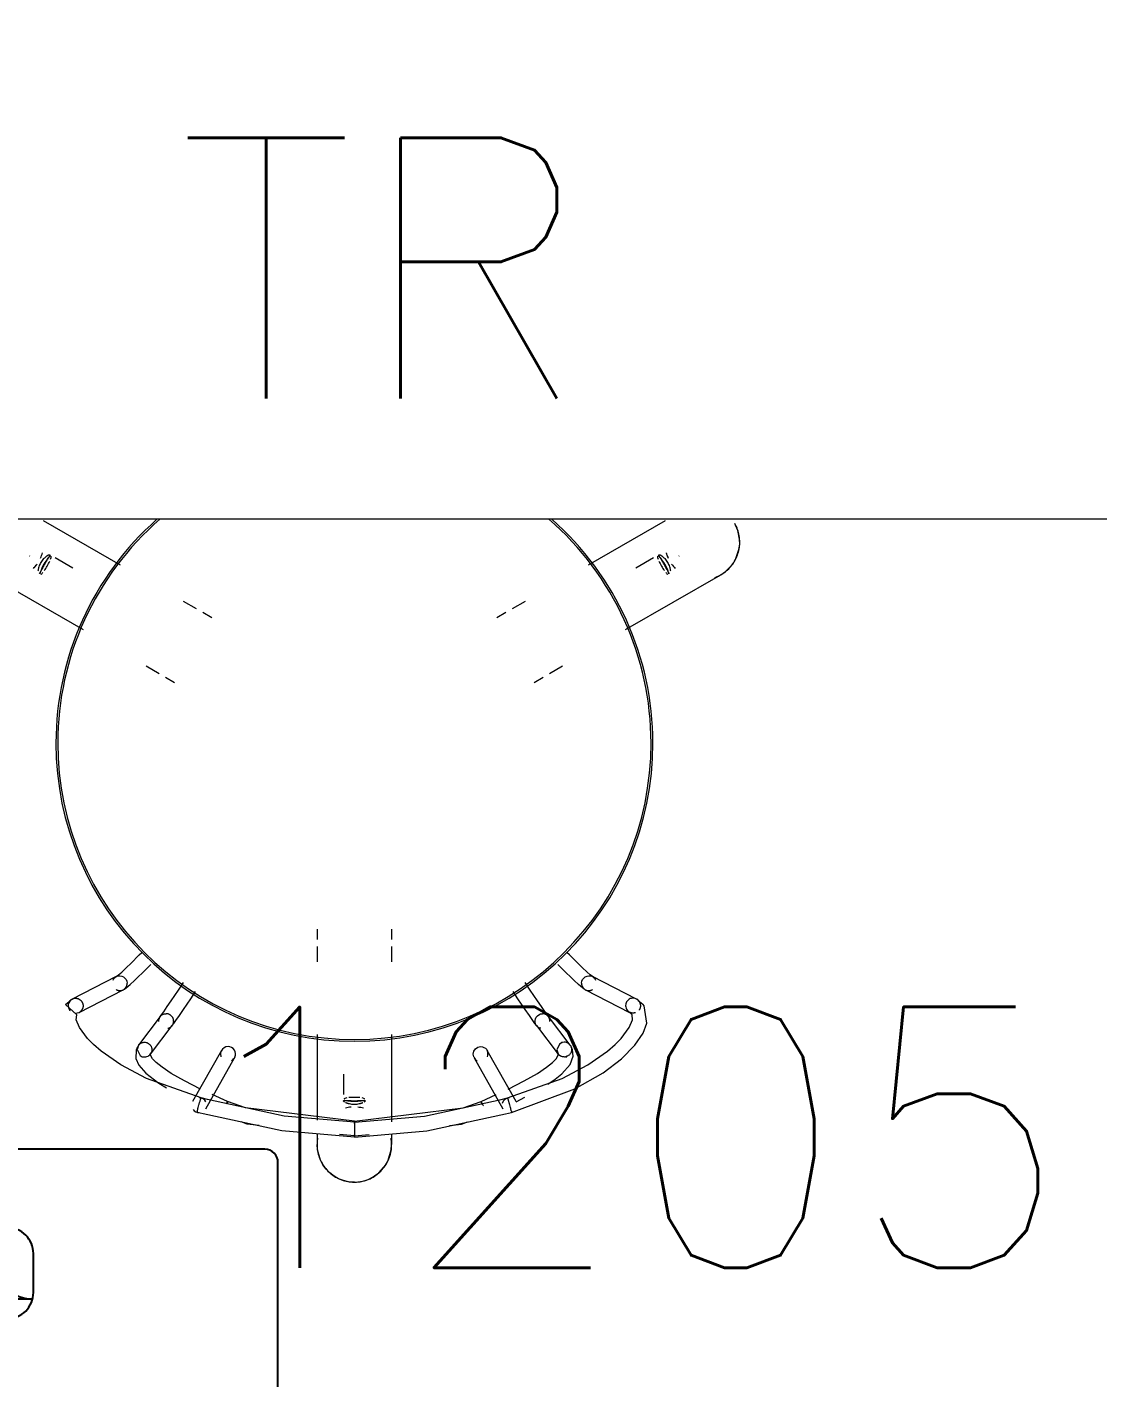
# Model space of a CAD drawing. Header units: millimetres. Extents: x -81374 to 485233, y -39075 to 157313.
# Drawn here: x 53215 to 54036, y 21647 to 22682 of the extents above; entities that cross this region are included whole.
import ezdxf
from ezdxf.enums import TextEntityAlignment as Align

# ---------------------------------------------------------------- set-up
doc = ezdxf.new("R2010")
doc.units = ezdxf.units.MM
for name, color, linetype in [('AC-RA-DIFFUSER', 6, 'Continuous'), ('HATCH', 8, 'Continuous'), ('Hatch 01_UC', 7, 'Continuous'), ('M-HVAC-TEXT', 7, 'Continuous')]:
    doc.layers.add(name, color=color, linetype=linetype)
doc.layers.add('G-IMPT', color=8, linetype='Continuous', lineweight=5)
doc.styles.add('R', font='romans.shx')
doc.styles.get("Standard").update_dxf_attribs({"font": 'arial.ttf'})
pattern_1 = [(225, (86411.17, 39444.27), (134.70384, -134.70384), [])]

# ---------------------------------------------------------------- blocks, each defined once
blk = doc.blocks.new('floor plan 1')
at = {"layer": 'G-IMPT', "color": 8, "ltscale": 500}
for p, q in [((4705.1, -60871.6), (4700.8, -60871.9)), ((4705.1, -60871.6), (4709.5, -60871.9)), ((4686.3, -60878.7), (4681.1, -60884.8)), ((4693.1, -60874.2), (4686.3, -60878.7)), ((4696.8, -60872.8), (4693.1, -60874.2)), ((4700.8, -60871.9), (4696.8, -60872.8)), ((4709.5, -60871.9), (4713.5, -60872.8)), ((4713.5, -60872.8), (4717.2, -60874.2)), ((4717.2, -60874.2), (4720.7, -60876.2)), ((4720.7, -60876.2), (4724, -60878.7)), ((4724, -60878.7), (4726.8, -60881.6)), ((4726.8, -60881.6), (4729.2, -60884.8)), ((4679.2, -60888.3), (4676.8, -60896.2)), ((4681.1, -60884.8), (4679.2, -60888.3)), ((4729.2, -60884.8), (4731.1, -60888.4)), ((4731.1, -60888.4), (4733.5, -60896.2)), ((4676.5, -60900.4), (4676.5, -60908.3)), ((4676.8, -60896.2), (4676.6, -60900.4)), ((4733.5, -60896.2), (4733.7, -60900.4)), ((4733.7, -60908.5), (4733.7, -60900.4)), ((4649.5, -60910.8), (4589.2, -60923.9)), ((4705.1, -60906), (4649.5, -60910.8)), ((4705.1, -60907), (4693.9, -60908.2)), ((4705.1, -60906), (4760.8, -60910.8)), ((4705.1, -60907), (4716.4, -60908.2)), ((4760.8, -60910.8), (4821.1, -60923.9)), ((4651.3, -60922.1), (4592.5, -60934.9)), ((4623.1, -60916), (4618.3, -60917.7)), ((4705.1, -60918.4), (4621.7, -60928.5)), ((4632.1, -60915), (4623.1, -60916)), ((4705.1, -60917.5), (4651.3, -60922.1)), ((4676.5, -60917.9), (4676.5, -60984.8)), ((4705.1, -60917.5), (4759, -60922.1)), ((4705.1, -60918.4), (4788.6, -60928.5)), ((4733.7, -60984.8), (4733.7, -60919.1)), ((4759, -60922.1), (4817.8, -60934.9)), ((4778.2, -60915), (4787.2, -60916)), ((4787.2, -60916), (4792, -60917.7)), ((4584.7, -60925), (4536.1, -60943.1)), ((4581, -60933.2), (4574.4, -60936.6)), ((4581.2, -60933.4), (4603.4, -60972.6)), ((4589.2, -60923.9), (4584.7, -60925)), ((4613.3, -60967), (4591.2, -60927.7)), ((4608, -60933.3), (4596.4, -60938.7)), ((4621.7, -60928.5), (4608, -60933.3)), ((4788.6, -60928.5), (4802.3, -60933.3)), ((4819.1, -60927.7), (4797, -60967)), ((4802.3, -60933.3), (4814.2, -60938.8)), ((4806.9, -60972.6), (4829.1, -60933.4)), ((4821.1, -60923.9), (4825.6, -60925)), ((4536.1, -60943.1), (4514.5, -60955.4)), ((4587.7, -60936.1), (4545.9, -60951.1)), ((4587.2, -60942.9), (4575, -60949.2)), ((4592.5, -60934.9), (4587.7, -60936.1)), ((4713.5, -60954.3), (4713.5, -60938.7)), ((4817.8, -60934.9), (4822.6, -60936.1)), ((4822.6, -60936.1), (4864.4, -60951.1)), ((4823.1, -60942.9), (4835.3, -60949.2)), ((4854.9, -60947.5), (4849.2, -60944)), ((4545.9, -60951.1), (4526.2, -60961.5)), ((4551.1, -60950.5), (4546, -60954.6)), ((4556.8, -60946.6), (4551.1, -60950.5)), ((4575, -60949.2), (4564.8, -60955)), ((4835.3, -60949.2), (4845.5, -60955)), ((4865, -60955.2), (4854.9, -60947.5)), ((4864.4, -60951.1), (4884.1, -60961.5)), ((4514.5, -60955.4), (4500.3, -60966.1)), ((4526.2, -60961.5), (4511, -60972.1)), ((4539.7, -60961.8), (4537.3, -60968.2)), ((4546, -60954.6), (4539.7, -60961.8)), ((4553.3, -60963.4), (4550.5, -60966.2)), ((4557.9, -60959.7), (4553.3, -60963.4)), ((4564.8, -60955), (4557.9, -60959.7)), ((4798.2, -60965.5), (4799.3, -60964.7)), ((4845.5, -60955), (4852.4, -60959.7)), ((4852.4, -60959.7), (4857, -60963.4)), ((4857, -60963.4), (4859.8, -60966.2)), ((4870.4, -60961.4), (4865, -60955.2)), ((4872.7, -60966.3), (4870.4, -60961.4)), ((4884.1, -60961.5), (4899.3, -60972.1)), ((4500.3, -60966.1), (4490.1, -60976.5)), ((4511, -60972.1), (4505.2, -60977.1)), ((4537.3, -60968.2), (4538, -60973)), ((4538, -60973), (4539, -60975.3)), ((4547.9, -60977.5), (4550, -60973)), ((4550.5, -60966.2), (4548.7, -60969.4)), ((4548.7, -60969.4), (4549.6, -60970.9)), ((4565.6, -60991.7), (4548.9, -60969.7)), ((4550, -60973), (4549, -60969.9)), ((4603.7, -60973.2), (4603.1, -60972)), ((4604.6, -60974.2), (4603.7, -60973.2)), ((4605.8, -60974.9), (4604.6, -60974.2)), ((4607, -60975.4), (4605.8, -60974.9)), ((4610.6, -60975), (4608.4, -60975.5)), ((4612.4, -60973.8), (4610.6, -60975)), ((4613.6, -60972), (4612.4, -60973.8)), ((4613.6, -60967.6), (4614.1, -60969.8)), ((4614.1, -60969.8), (4613.6, -60972)), ((4796.7, -60967.6), (4797.3, -60966.4)), ((4797.3, -60966.4), (4798.2, -60965.5)), ((4807.2, -60967.7), (4807.6, -60969.9)), ((4807.6, -60969.9), (4807.2, -60972)), ((4861.4, -60969.7), (4844.7, -60991.7)), ((4859.8, -60966.2), (4861.6, -60969.4)), ((4860.9, -60970.7), (4860.8, -60970.9)), ((4861.6, -60969.4), (4860.9, -60970.7)), ((4861.9, -60969.3), (4861.3, -60969.9)), ((4862.6, -60968.6), (4861.9, -60969.3)), ((4863.3, -60968.2), (4862.6, -60968.6)), ((4864.2, -60967.8), (4863.3, -60968.2)), ((4865.1, -60967.6), (4864.2, -60967.8)), ((4866, -60967.6), (4865.1, -60967.6)), ((4867.9, -60967.7), (4866, -60967.6)), ((4869.4, -60968.7), (4867.7, -60967.7)), ((4867.7, -60967.7), (4867.9, -60967.7)), ((4871.7, -60973.3), (4869.4, -60968.7)), ((4870.7, -60976.5), (4871.7, -60973.3)), ((4871.3, -60975.4), (4872.4, -60972.8)), ((4872.4, -60972.8), (4872.7, -60966.3)), ((4899.3, -60972.1), (4905.1, -60977.1)), ((4490.1, -60976.5), (4483.8, -60985.7)), ((4500.6, -60981.8), (4494.5, -60990.1)), ((4505.2, -60977.1), (4500.6, -60981.8)), ((4539, -60975.3), (4539, -60975.4)), ((4539.6, -60976.5), (4540.2, -60977.1)), ((4539.7, -60976.7), (4556.4, -60998.5)), ((4540.2, -60977.1), (4540.9, -60977.8)), ((4540.9, -60977.8), (4541.6, -60978.2)), ((4541.6, -60978.2), (4542.5, -60978.6)), ((4542.5, -60978.6), (4543.4, -60978.8)), ((4543.4, -60978.8), (4544.3, -60978.8)), ((4544.3, -60978.8), (4546.3, -60978.7)), ((4545.8, -60978.7), (4547.9, -60977.5)), ((4546.3, -60978.7), (4545.8, -60978.7)), ((4608.4, -60975.5), (4607, -60975.4)), ((4853.9, -60998.5), (4870.6, -60976.7)), ((4905.1, -60977.1), (4909.7, -60981.8)), ((4909.7, -60981.8), (4915.8, -60990.1)), ((4483.8, -60985.7), (4480.9, -60993.6)), ((4480.9, -60993.6), (4483.1, -61006.9)), ((4494.5, -60990.1), (4492, -60996.1)), ((4562.2, -60989.6), (4562.8, -60989.7)), ((4562.8, -60989.7), (4563.4, -60989.9)), ((4563.4, -60989.9), (4564, -60990.2)), ((4564, -60990.2), (4564.5, -60990.6)), ((4564.5, -60990.6), (4565, -60991)), ((4565, -60991), (4565.4, -60991.4)), ((4565.4, -60991.4), (4565.7, -60991.8)), ((4565.6, -60991.7), (4566.7, -60993.2)), ((4565.7, -60991.8), (4566.2, -60992.9)), ((4566.2, -60992.9), (4566.6, -60994.2)), ((4566.6, -60995.6), (4566.3, -60996.9)), ((4566.6, -60994.2), (4566.6, -60995.6)), ((4566.7, -60993.2), (4568.4, -60995.6)), ((4568.4, -60995.6), (4571, -60999.3)), ((4841.9, -60995.6), (4839.3, -60999.3)), ((4843.6, -60993.2), (4841.9, -60995.6)), ((4844.7, -60991.7), (4843.6, -60993.2)), ((4855, -60994.7), (4854.9, -60996)), ((4915.8, -60990.1), (4918.3, -60996.1)), ((4492, -60996.1), (4492.3, -61000)), ((4495.3, -61002.6), (4492.3, -61000)), ((4527.9, -61019.1), (4494.1, -61001.8)), ((4496, -61003.4), (4495.4, -61002.7)), ((4496.5, -61004.2), (4496, -61003.4)), ((4496.9, -61005.1), (4496.5, -61004.2)), ((4497.1, -61006), (4496.9, -61005.1)), ((4497.2, -61006.9), (4497.1, -61006)), ((4556.4, -60998.5), (4559.1, -61002.4)), ((4559.1, -61002.4), (4561.8, -61006.2)), ((4562.4, -61000.6), (4561, -61000.7)), ((4561.8, -61006.2), (4564.8, -61010.6)), ((4563.7, -61000), (4562.4, -61000.6)), ((4564.8, -60999.2), (4563.7, -61000)), ((4565.7, -60998.2), (4564.8, -60999.2)), ((4566.3, -60996.9), (4565.7, -60998.2)), ((4571, -60999.3), (4574.1, -61003.9)), ((4574.1, -61003.9), (4579.7, -61012.2)), ((4836.2, -61003.9), (4830.6, -61012.1)), ((4839.3, -60999.3), (4836.2, -61003.9)), ((4848.5, -61006.2), (4845.5, -61010.6)), ((4851.2, -61002.3), (4848.5, -61006.2)), ((4850, -61000.7), (4849.3, -61000.7)), ((4850.7, -61000.6), (4850, -61000.7)), ((4851.4, -61000.4), (4850.7, -61000.6)), ((4853.9, -60998.5), (4851.2, -61002.3)), ((4852, -61000.1), (4851.4, -61000.4)), ((4852.6, -60999.8), (4852, -61000.1)), ((4853.2, -60999.3), (4852.6, -60999.8)), ((4853.7, -60998.8), (4853.2, -60999.3)), ((4854, -60998.3), (4853.7, -60998.8)), ((4854.6, -60997.4), (4854, -60998.3)), ((4854.9, -60996), (4854.6, -60997.4)), ((4916.2, -61001.8), (4882.4, -61019.1)), ((4916.1, -61001.8), (4914.9, -61002.7)), ((4917.6, -61001.3), (4916.1, -61001.8)), ((4919.2, -61001.2), (4917.6, -61001.3)), ((4918.3, -60996.1), (4918, -61000)), ((4926.5, -61007.8), (4918, -61000)), ((4923.4, -61003.5), (4923.1, -61003.3)), ((4924.3, -61005.4), (4923.4, -61003.5)), ((4924.4, -61006.9), (4924.3, -61005.4)), ((4483.1, -61006.9), (4483.8, -61007.8)), ((4487.8, -61011.2), (4483.8, -61007.8)), ((4487.7, -61011.1), (4488.7, -61011.9)), ((4488.7, -61011.9), (4490, -61012.4)), ((4488.9, -61012), (4522.7, -61029.2)), ((4490, -61012.4), (4491.3, -61012.6)), ((4491.3, -61012.6), (4492.6, -61012.5)), ((4492.6, -61012.5), (4493.6, -61012.3)), ((4493.6, -61012.3), (4494.6, -61011.8)), ((4494.6, -61011.8), (4495.4, -61011)), ((4495.4, -61011), (4496.4, -61009.8)), ((4496.4, -61009.8), (4497, -61008.3)), ((4497, -61008.3), (4497.2, -61006.9)), ((4564.8, -61010.6), (4570.4, -61018.8)), ((4579.7, -61012.2), (4583.4, -61017.7)), ((4830.6, -61012.1), (4826.9, -61017.7)), ((4845.5, -61010.6), (4839.9, -61018.8)), ((4887.6, -61029.2), (4921.4, -61012)), ((4926.5, -61007.8), (4922.5, -61011.2)), ((4922.6, -61011.1), (4923.2, -61010.5)), ((4923.2, -61010.5), (4923.6, -61009.9)), ((4923.6, -61009.9), (4924, -61009.2)), ((4924, -61009.2), (4924.2, -61008.5)), ((4924.2, -61008.5), (4924.4, -61007.7)), ((4924.4, -61007.7), (4924.4, -61006.9)), ((4520.6, -61027.3), (4520.2, -61026.6)), ((4528.4, -61019.3), (4529, -61019.7)), ((4529, -61019.7), (4530.2, -61020.6)), ((4530.2, -61027), (4529.3, -61028.1)), ((4530.2, -61020.6), (4533.4, -61023.2)), ((4530.8, -61025.6), (4530.2, -61027)), ((4531, -61024.2), (4530.8, -61025.6)), ((4533.4, -61023.2), (4536.7, -61026.2)), ((4536.7, -61026.2), (4539.2, -61028.7)), ((4570.4, -61018.8), (4574.3, -61024.6)), ((4839.9, -61018.8), (4836, -61024.6)), ((4873.6, -61026.2), (4871.1, -61028.7)), ((4876.9, -61023.2), (4873.6, -61026.2)), ((4880.1, -61020.6), (4876.9, -61023.2)), ((4879.5, -61025.6), (4879.3, -61024.2)), ((4880.1, -61027), (4879.5, -61025.6)), ((4881.3, -61019.7), (4880.1, -61020.6)), ((4881, -61028.1), (4880.1, -61027)), ((4881.9, -61019.3), (4881.3, -61019.7)), ((4890.1, -61026.6), (4889.7, -61027.3)), ((4521.1, -61027.9), (4520.6, -61027.3)), ((4521.5, -61028.3), (4521.1, -61027.9)), ((4522.6, -61029.2), (4521.5, -61028.3)), ((4522.2, -61029), (4524.4, -61030.5)), ((4523.9, -61029.7), (4522.6, -61029.2)), ((4525.4, -61029.9), (4523.9, -61029.7)), ((4524.4, -61030.5), (4526.8, -61032.7)), ((4526.8, -61029.6), (4525.4, -61029.9)), ((4528.2, -61029.1), (4526.8, -61029.6)), ((4526.8, -61032.7), (4530.4, -61036.1)), ((4529.3, -61028.1), (4528.2, -61029.1)), ((4530.4, -61036.1), (4533.7, -61039.3)), ((4539.2, -61028.7), (4542.9, -61032.3)), ((4542.9, -61032.3), (4549.1, -61038.6)), ((4867.4, -61032.3), (4861.2, -61038.6)), ((4871.1, -61028.7), (4867.4, -61032.3)), ((4879.9, -61036.1), (4876.6, -61039.3)), ((4883.5, -61032.7), (4879.9, -61036.1)), ((4882.1, -61029.1), (4881, -61028.1)), ((4883.5, -61029.6), (4882.1, -61029.1)), ((4884.9, -61029.9), (4883.5, -61029.6)), ((4885.9, -61030.5), (4883.5, -61032.7)), ((4886.4, -61029.7), (4884.9, -61029.9)), ((4888.1, -61029), (4885.9, -61030.5)), ((4887.7, -61029.2), (4886.4, -61029.7)), ((4888.8, -61028.3), (4887.7, -61029.2)), ((4889.2, -61027.9), (4888.8, -61028.3)), ((4889.7, -61027.3), (4889.2, -61027.9)), ((4533.7, -61039.3), (4540.2, -61045.8)), ((4540.2, -61045.8), (4542.2, -61047.8)), ((4676.5, -61040.5), (4676.5, -61052.2)), ((4733.7, -61052.2), (4733.7, -61040.5)), ((4870.1, -61045.8), (4868.1, -61047.8)), ((4876.6, -61039.3), (4870.1, -61045.8)), ((4676.5, -61057.7), (4676.5, -61065.7)), ((4733.7, -61065.7), (4733.7, -61057.7)), ((4555.6, -61261.6), (4545.5, -61267.5)), ((4567.3, -61254.9), (4560.4, -61258.9)), ((4849.9, -61258.9), (4843, -61254.9)), ((4864.8, -61267.5), (4854.7, -61261.6)), ((4497.2, -61295.4), (4424.2, -61337.5)), ((4986.1, -61337.5), (4913.1, -61295.4)), ((4589, -61308.4), (4595.9, -61304.4)), ((4814.4, -61304.4), (4821.3, -61308.4)), ((4574.1, -61317), (4584.2, -61311.2)), ((4826.1, -61311.2), (4836.2, -61317)), ((4424.2, -61337.5), (4420.7, -61339.9)), ((4415.1, -61345.7), (4413, -61349.2)), ((4420.7, -61339.9), (4415.1, -61345.7)), ((4466.9, -61378.9), (4525.8, -61344.9)), ((4475.8, -61350.4), (4489.3, -61342.6)), ((4884.5, -61344.9), (4943.4, -61378.9)), ((4921, -61342.6), (4934.5, -61350.4)), ((4410.3, -61356.8), (4409.7, -61360.7)), ((4413, -61349.2), (4410.3, -61356.8)), ((4456.4, -61351.8), (4456.2, -61352)), ((4954.1, -61352), (4953.9, -61351.8)), ((4409.7, -61360.7), (4409.8, -61364.8)), ((4409.8, -61364.8), (4411.1, -61371.3)), ((4411.1, -61371.3), (4413.5, -61376.7)), ((3250.9, -61380), (7150.9, -61380))]:
    blk.add_line(p, q, dxfattribs=at)
for radius, start, end in [(228.8, 0, 180), (228.8, 0, 180), (227.4, 0, 180), (228.8, 180, 228.5949), (228.8, 180, 228.5949), (227.4, 180, 229.0372), (227.4, 310.9628, 0), (228.8, 311.4051, 0), (228.8, 311.4051, 0)]:
    blk.add_arc((4705.1, -61208.4), radius, start, end, dxfattribs=at)
for centre, major_axis, ratio, start_param, end_param in [((4586.2, -60930.6), (4.98, 2.81), 0.992436, 4.201269, 5.531684), ((4705.1, -60935.1), (8.35, 0), 0.173648, 0.261799, 2.879793), ((4824.1, -60930.6), (-4.98, 2.81), 0.992436, 0.957956, 2.081916), ((4824.1, -60930.6), (-4.98, 2.81), 0.992436, 4.258135, 5.223509), ((4705.1, -60935.1), (8.35, 0), 0.173648, 3.403392, 3.926991), ((4705.1, -60935.1), (8.35, 0), 0.173648, 4.18879, 5.235988), ((4705.1, -60935.1), (8.35, 0), 0.173648, 5.497787, 6.021386), ((4608.4, -60969.8), (4.98, 2.81), 0.992436, 6.183384, 6.879071), ((4608.4, -60969.8), (4.98, 2.81), 0.992436, 2.248945, 3.041791), ((4801.9, -60969.8), (-4.98, 2.81), 0.992436, 0.099802, 2.081916), ((4801.9, -60969.8), (-4.98, 2.81), 0.992436, 2.081916, 3.241394), ((4468.5, -61344.9), (-4.17, 7.23), 0.173648, 0.261799, 2.879793), ((4468.5, -61344.9), (-4.17, 7.23), 0.173648, 5.497787, 6.021386), ((4468.5, -61344.9), (-4.17, 7.23), 0.173648, 4.18879, 5.235988), ((4941.8, -61344.9), (4.17, 7.23), 0.173648, 3.403392, 6.021386), ((4941.8, -61344.9), (4.17, 7.23), 0.173648, 1.047198, 2.094395), ((4941.8, -61344.9), (4.17, 7.23), 0.173648, 0.261799, 0.785398), ((4468.5, -61344.9), (-4.17, 7.23), 0.173648, 3.403392, 3.926991), ((4941.8, -61344.9), (4.17, 7.23), 0.173648, 2.356194, 2.879793)]:
    blk.add_ellipse(centre, major_axis=major_axis, ratio=ratio, start_param=start_param, end_param=end_param, dxfattribs=at)
for points, knots in [([(4705.1, -60871.6), (4700.8, -60871.6), (4694.8, -60872.9), (4688.4, -60876.9), (4685.3, -60879.5), (4683.2, -60881.9), (4681.3, -60884.4), (4679.2, -60887.9), (4677.3, -60893), (4676.5, -60898), (4676.6, -60902.3), (4676.8, -60904.3), (4677, -60905.4)], [-1, -1, -1, -1, -0.8611111, -0.7916667, -0.7569444, -0.7222222, -0.6875, -0.6527778, -0.5833333, -0.5138889, -0.4791667, -0.4444444, -0.4444444, -0.4444444, -0.4444444]), ([(4705.1, -60871.6), (4701.7, -60871.6), (4696.8, -60872.4), (4690.7, -60875.3), (4686.6, -60878.2), (4683.1, -60881.8), (4680.2, -60885.9), (4678.1, -60890.5), (4676.8, -60895.4), (4676.4, -60900.4), (4676.7, -60903.7), (4677, -60905.4)], [-1, -1, -1, -1, -0.8888889, -0.8333333, -0.7777778, -0.7222222, -0.6666667, -0.6111111, -0.5555556, -0.5, -0.4444444, -0.4444444, -0.4444444, -0.4444444]), ([(4733.3, -60905.4), (4733.5, -60904.1), (4733.8, -60901.9), (4733.7, -60898.5), (4733.3, -60894.8), (4732.2, -60890.5), (4730.1, -60885.9), (4727.2, -60881.8), (4723.7, -60878.2), (4719.6, -60875.3), (4715, -60873.2), (4710.3, -60871.9), (4706.9, -60871.6), (4705.1, -60871.6)], [-0.5555556, -0.5555556, -0.5555556, -0.5555556, -0.5138889, -0.4791667, -0.4444444, -0.3888889, -0.3333333, -0.2777778, -0.2222222, -0.1666667, -0.1111111, -0.0555556, 0, 0, 0, 0]), ([(4705.1, -60907.9), (4705.1, -60907.7), (4705.1, -60907.2), (4705.1, -60906.5), (4705.1, -60906), (4705.1, -60906.1), (4705.1, -60906.5), (4705.1, -60906.8), (4705.1, -60906.9)], [0.5555556, 0.5555556, 0.5555556, 0.5555556, 0.6111111, 0.6666667, 0.7777778, 0.8888889, 0.9444444, 1, 1, 1, 1]), ([(4705.1, -60916.6), (4705.1, -60916.8), (4705.1, -60917.1), (4705.1, -60917.4), (4705.1, -60917.5), (4705.1, -60917.5), (4705.1, -60917.2), (4705.1, -60916.7), (4705.1, -60915.9), (4705.1, -60914.8), (4705.1, -60914), (4705.1, -60913), (4705.1, -60911.7), (4705.1, -60910.3), (4705.1, -60909.1), (4705.1, -60908.2), (4705.1, -60907.5), (4705.1, -60907.1), (4705.1, -60906.9)], [0, 0, 0, 0, 0.055556, 0.111111, 0.166667, 0.222222, 0.277778, 0.333333, 0.444444, 0.5, 0.555556, 0.611111, 0.666667, 0.777778, 0.833333, 0.888889, 0.944444, 1, 1, 1, 1]), ([(4705.1, -60917.6), (4705.1, -60917.7), (4705.1, -60918), (4705.1, -60918.3), (4705.1, -60918.4), (4705.1, -60918.4), (4705.1, -60918.1), (4705.1, -60917.7), (4705.1, -60917.1), (4705.1, -60916.6), (4705.1, -60916.4)], [0.3333333, 0.3333333, 0.3333333, 0.3333333, 0.3888889, 0.4444444, 0.5, 0.5555556, 0.6111111, 0.6666667, 0.75, 0.7777778, 0.7777778, 0.7777778, 0.7777778]), ([(4705.1, -60917.6), (4705.1, -60917.7), (4705.1, -60918), (4705.1, -60918.3), (4705.1, -60918.4), (4705.1, -60918.4), (4705.1, -60918.1), (4705.1, -60917.6), (4705.1, -60917), (4705.1, -60916.4)], [-0.6666667, -0.6666667, -0.6666667, -0.6666667, -0.6111111, -0.5555556, -0.5, -0.4444444, -0.3888889, -0.3333333, -0.2222222, -0.2222222, -0.2222222, -0.2222222]), ([(4584.8, -60925.9), (4584.7, -60925.7), (4584.7, -60925.4), (4584.6, -60925.1), (4584.7, -60925), (4584.7, -60925)], [0, 0, 0, 0, 0.0555556, 0.1111111, 0.1797143, 0.1797143, 0.1797143, 0.1797143]), ([(4584.8, -60925.9), (4584.8, -60926.1), (4584.9, -60926.5), (4585.1, -60927.4), (4585.5, -60928.9), (4585.9, -60930.5), (4586.3, -60931.8), (4586.5, -60932.7), (4586.8, -60933.6), (4587, -60934.3), (4587.2, -60935), (4587.5, -60935.7), (4587.6, -60935.9), (4587.6, -60936)], [0, 0, 0, 0, 0.0555556, 0.1111111, 0.2222222, 0.3333333, 0.3888889, 0.4444444, 0.5, 0.5555556, 0.6111111, 0.6666667, 0.7777778, 0.7777778, 0.7777778, 0.7777778]), ([(4606.2, -60930), (4606.3, -60930.3), (4606.6, -60930.9), (4606.9, -60931.6), (4607.3, -60932.2), (4607.6, -60932.7), (4607.8, -60933.1), (4607.9, -60933.3), (4608, -60933.3), (4608, -60933.3)], [0.1111111, 0.1111111, 0.1111111, 0.1111111, 0.1666667, 0.2222222, 0.2777778, 0.3333333, 0.3888889, 0.4444444, 0.4956758, 0.4956758, 0.4956758, 0.4956758]), ([(4608, -60933.3), (4608, -60933.3), (4608.1, -60933.3), (4608.1, -60933.2), (4608, -60932.9), (4607.9, -60932.4), (4607.7, -60931.9), (4607.5, -60931.4), (4607.5, -60931.2)], [0.4980564, 0.4980564, 0.4980564, 0.4980564, 0.5, 0.5555556, 0.6111111, 0.6666667, 0.75, 0.7777778, 0.7777778, 0.7777778, 0.7777778]), ([(4698.1, -60928.3), (4698.7, -60928.5), (4700.2, -60928.8), (4701.7, -60928.9), (4702.5, -60929)], [-0.07874903, -0.07874903, -0.07874903, -0.07874903, -0.05555556, -0.02873291, -0.02873291, -0.02873291, -0.02873291]), ([(4698.6, -60932.4), (4698.8, -60932.3), (4699.2, -60932.1), (4699.9, -60931.9), (4700.7, -60931.7), (4701.8, -60931.4), (4703.3, -60931.2), (4704.5, -60931.1), (4705.1, -60931.1)], [-0.5714286, -0.5714286, -0.5714286, -0.5714286, -0.5, -0.4285714, -0.3571429, -0.2857143, -0.1428571, 0, 0, 0, 0]), ([(4705.1, -60931.1), (4705.8, -60931.1), (4707, -60931.2), (4708.5, -60931.4), (4709.6, -60931.7), (4710.4, -60931.9), (4711.1, -60932.1), (4711.6, -60932.4), (4711.8, -60932.5), (4711.9, -60932.5)], [-1, -1, -1, -1, -0.8571429, -0.7142857, -0.6428571, -0.5714286, -0.5, -0.4285714, -0.3958969, -0.3958969, -0.3958969, -0.3958969]), ([(4713.5, -60933.8), (4713.5, -60933.9), (4713.4, -60934.1), (4712.8, -60934.2), (4712.2, -60934.2), (4711.7, -60934.2), (4711.1, -60934.2), (4710.4, -60934.2), (4709.6, -60934.1), (4708.5, -60934.1), (4707, -60934), (4705.8, -60934), (4705.1, -60934)], [-1, -1, -1, -1, -0.857143, -0.714286, -0.642857, -0.571429, -0.5, -0.428571, -0.357143, -0.285714, -0.142857, 0, 0, 0, 0]), ([(4802.3, -60933.3), (4802.3, -60933.3), (4802.2, -60933.3), (4802.2, -60933.2), (4802.3, -60932.9), (4802.4, -60932.4), (4802.6, -60931.7), (4802.8, -60931.3)], [0.4980564, 0.4980564, 0.4980564, 0.4980564, 0.5, 0.5555556, 0.6111111, 0.6666667, 0.7777778, 0.7777778, 0.7777778, 0.7777778]), ([(4803.4, -60931.6), (4803.3, -60931.8), (4803, -60932.2), (4802.7, -60932.7), (4802.5, -60933.1), (4802.4, -60933.3), (4802.3, -60933.3), (4802.3, -60933.3)], [0.2222222, 0.2222222, 0.2222222, 0.2222222, 0.2777778, 0.3333333, 0.3888889, 0.4444444, 0.4956758, 0.4956758, 0.4956758, 0.4956758]), ([(4825.5, -60925.9), (4825.5, -60926.1), (4825.4, -60926.5), (4825.2, -60927.4), (4824.8, -60928.9), (4824.4, -60930.5), (4824, -60931.8), (4823.7, -60932.8), (4823.4, -60933.8), (4823.2, -60934.7), (4822.9, -60935.4), (4822.8, -60935.8), (4822.7, -60936), (4822.7, -60936)], [0, 0, 0, 0, 0.0555556, 0.1111111, 0.2222222, 0.3333333, 0.3888889, 0.4444444, 0.5138889, 0.5833333, 0.6527778, 0.7222222, 0.7777778, 0.7777778, 0.7777778, 0.7777778]), ([(4825.5, -60925.9), (4825.6, -60925.7), (4825.6, -60925.4), (4825.7, -60925.1), (4825.6, -60925), (4825.6, -60925)], [0, 0, 0, 0, 0.0555556, 0.1111111, 0.1797143, 0.1797143, 0.1797143, 0.1797143]), ([(4705.1, -60934), (4704.5, -60934), (4703.3, -60934), (4701.8, -60934.1), (4700.7, -60934.1), (4699.9, -60934.2), (4699.2, -60934.2), (4698.6, -60934.2), (4698.1, -60934.2), (4697.8, -60934.2), (4697.6, -60934.2)], [-1, -1, -1, -1, -0.8571429, -0.7142857, -0.6428571, -0.5714286, -0.5, -0.4285714, -0.3571429, -0.2857143, -0.2857143, -0.2857143, -0.2857143]), ([(4539.6, -60976.5), (4539.5, -60976.4), (4539.3, -60976), (4539.1, -60975.5), (4538.9, -60974.9), (4538.7, -60974.5), (4538.7, -60974.1), (4538.6, -60973.7), (4538.6, -60973.3), (4538.6, -60972.7), (4538.8, -60972), (4539, -60971.1), (4539.5, -60970.3), (4540, -60969.6), (4540.8, -60968.8), (4541.5, -60968.4), (4542, -60968.1), (4542.3, -60968), (4542.5, -60967.9), (4542.7, -60967.8), (4542.7, -60967.7), (4542.8, -60967.6), (4542.5, -60967.7), (4542.2, -60967.7), (4542.5, -60967.7), (4543, -60967.6), (4543.6, -60967.5), (4544, -60967.5), (4544.3, -60967.6)], [0, 0, 0, 0, 0.05, 0.1, 0.125, 0.15, 0.175, 0.1875, 0.2, 0.225, 0.25, 0.275, 0.3, 0.325, 0.35, 0.4, 0.425, 0.45, 0.475, 0.525, 0.575, 0.6375, 0.7, 0.75, 0.85, 0.9, 0.95, 1, 1, 1, 1]), ([(4544.3, -60967.6), (4544.6, -60967.5), (4545.2, -60967.6), (4546, -60967.8), (4546.5, -60967.9), (4546.7, -60968), (4546.9, -60968.1), (4547.1, -60968.3), (4547.3, -60968.4), (4547.5, -60968.5), (4547.7, -60968.6), (4547.9, -60968.8), (4548.1, -60968.9), (4548.3, -60969.1), (4548.4, -60969.2), (4548.6, -60969.4), (4548.8, -60969.6), (4548.9, -60969.8), (4549, -60969.9)], [0, 0, 0, 0, 0.166667, 0.333333, 0.416667, 0.458333, 0.5, 0.541667, 0.583333, 0.625, 0.666667, 0.708333, 0.75, 0.791667, 0.833333, 0.875, 0.916667, 1, 1, 1, 1]), ([(4866, -60978.8), (4865.6, -60978.8), (4865, -60978.8), (4864.3, -60978.6), (4863.9, -60978.4), (4863.6, -60978.3), (4863.3, -60978.1), (4863, -60977.9), (4862.4, -60977.5), (4861.7, -60976.8), (4861.1, -60976), (4860.7, -60975.2), (4860.5, -60974.6), (4860.4, -60974), (4860.3, -60973.4), (4860.3, -60972.8), (4860.4, -60972.1), (4860.5, -60971.5), (4860.8, -60970.8), (4861.1, -60970.2), (4861.3, -60969.9)], [0, 0, 0, 0, 0.1, 0.15, 0.175, 0.2, 0.225, 0.25, 0.3, 0.4, 0.5, 0.55, 0.6, 0.65, 0.7, 0.75, 0.8, 0.85, 0.9, 1, 1, 1, 1]), ([(4870.7, -60976.5), (4870.6, -60976.6), (4870.5, -60976.8), (4870.3, -60977), (4870.1, -60977.2), (4870, -60977.3), (4869.8, -60977.5), (4869.6, -60977.6), (4869.4, -60977.8), (4869.2, -60977.9), (4869, -60978), (4868.8, -60978.1), (4868.6, -60978.3), (4868.4, -60978.4), (4868.2, -60978.5), (4867.7, -60978.6), (4866.9, -60978.8), (4866.3, -60978.9), (4866, -60978.8)], [0, 0, 0, 0, 0.083333, 0.125, 0.166667, 0.208333, 0.25, 0.291667, 0.333333, 0.375, 0.416667, 0.458333, 0.5, 0.541667, 0.583333, 0.666667, 0.833333, 1, 1, 1, 1]), ([(4555.3, -60994.7), (4555.3, -60994.8), (4555.3, -60995), (4555.3, -60995.4), (4555.3, -60995.7), (4555.4, -60996.1), (4555.4, -60996.4), (4555.5, -60996.8), (4555.6, -60997.1), (4555.7, -60997.3), (4555.8, -60997.6), (4556, -60997.9), (4556.1, -60998.1), (4556.3, -60998.3), (4556.3, -60998.4)], [0.6666667, 0.6666667, 0.6666667, 0.6666667, 0.6944444, 0.7222222, 0.75, 0.7777778, 0.8055556, 0.8333333, 0.8611111, 0.8819444, 0.9027778, 0.9305556, 0.9722222, 1, 1, 1, 1]), ([(4844.6, -60991.8), (4844.6, -60991.9), (4844.5, -60992), (4844.3, -60992.3), (4844.2, -60992.5), (4844.1, -60992.8), (4844, -60993.1), (4843.9, -60993.4), (4843.8, -60993.8), (4843.7, -60994.2), (4843.7, -60994.5), (4843.6, -60994.8), (4843.6, -60995.2), (4843.7, -60995.5), (4843.7, -60995.9), (4843.8, -60996.3), (4844, -60996.9), (4844.2, -60997.5), (4844.6, -60998.2), (4845, -60998.7), (4845.5, -60999.2), (4846, -60999.7), (4846.6, -61000), (4847.2, -61000.3), (4847.6, -61000.5), (4847.9, -61000.6), (4848.3, -61000.6), (4848.7, -61000.7), (4849.1, -61000.7), (4849.3, -61000.7)], [0, 0, 0, 0, 0.027778, 0.055556, 0.083333, 0.104167, 0.125, 0.166667, 0.194444, 0.222222, 0.25, 0.277778, 0.305556, 0.333333, 0.361111, 0.388889, 0.444444, 0.5, 0.555556, 0.611111, 0.666667, 0.722222, 0.777778, 0.833333, 0.861111, 0.888889, 0.916667, 0.944444, 1, 1, 1, 1]), ([(4848.1, -60989.6), (4848, -60989.6), (4847.8, -60989.6), (4847.5, -60989.7), (4847.2, -60989.8), (4846.9, -60989.9), (4846.6, -60990.1), (4846.4, -60990.2), (4846.2, -60990.3), (4846, -60990.5), (4845.7, -60990.6), (4845.5, -60990.8), (4845.4, -60991), (4845.2, -60991.1), (4845, -60991.3), (4844.8, -60991.6), (4844.7, -60991.7), (4844.6, -60991.8)], [0.2222222, 0.2222222, 0.2222222, 0.2222222, 0.2777778, 0.3333333, 0.3888889, 0.4444444, 0.5, 0.5416667, 0.5833333, 0.6388889, 0.6944444, 0.7361111, 0.7777778, 0.8194444, 0.8611111, 0.9166667, 1, 1, 1, 1]), ([(4485.9, -61006.9), (4485.9, -61006.8), (4485.9, -61006.6), (4485.9, -61006.2), (4485.9, -61005.8), (4486, -61005.5), (4486.1, -61005.2), (4486.2, -61004.8), (4486.4, -61004.3), (4486.7, -61003.9), (4486.8, -61003.6), (4486.9, -61003.5), (4486.9, -61003.5)], [0, 0, 0, 0, 0.0277778, 0.0555556, 0.0833333, 0.1111111, 0.125, 0.1388889, 0.1666667, 0.1944444, 0.2083333, 0.2222222, 0.2222222, 0.2222222, 0.2222222]), ([(4489.7, -61001.5), (4489.8, -61001.5), (4490, -61001.4), (4490.4, -61001.3), (4490.8, -61001.3), (4491.2, -61001.2), (4491.6, -61001.2), (4492.1, -61001.2), (4492.7, -61001.3), (4493.4, -61001.5), (4493.9, -61001.7), (4494.3, -61001.9), (4494.9, -61002.2), (4495.2, -61002.6), (4495.4, -61002.7)], [0.5555556, 0.5555556, 0.5555556, 0.5555556, 0.5694444, 0.6111111, 0.6388889, 0.6666667, 0.6944444, 0.7222222, 0.7777778, 0.8333333, 0.8611111, 0.8888889, 0.9444444, 1, 1, 1, 1]), ([(4556.3, -60998.4), (4556.4, -60998.5), (4556.4, -60998.6), (4556.6, -60998.8), (4556.8, -60999), (4556.9, -60999.1), (4557.1, -60999.3), (4557.3, -60999.5), (4557.6, -60999.7), (4557.9, -60999.9), (4558.2, -61000.1), (4558.5, -61000.2), (4558.9, -61000.4), (4559.5, -61000.6), (4560.3, -61000.7), (4560.7, -61000.7), (4561, -61000.7)], [0, 0, 0, 0, 0.0625, 0.109375, 0.15625, 0.203125, 0.246094, 0.296875, 0.34375, 0.4375, 0.484375, 0.53125, 0.59375, 0.75, 0.875, 1, 1, 1, 1]), ([(4913.1, -61006.9), (4913.1, -61006.6), (4913.1, -61006.1), (4913.2, -61005.6), (4913.3, -61005.3), (4913.4, -61005.1), (4913.5, -61004.8), (4913.6, -61004.6), (4913.7, -61004.4), (4913.8, -61004.2), (4913.9, -61004), (4914, -61003.8), (4914.1, -61003.6), (4914.3, -61003.4), (4914.4, -61003.2), (4914.6, -61003), (4914.8, -61002.8), (4914.9, -61002.7)], [0, 0, 0, 0, 0.2, 0.3, 0.35, 0.4, 0.45, 0.5, 0.55, 0.6, 0.65, 0.7, 0.75, 0.8, 0.85, 0.9, 1, 1, 1, 1]), ([(4487.6, -61011.1), (4487.6, -61011), (4487.4, -61010.9), (4487.2, -61010.6), (4487, -61010.4), (4486.8, -61010.1), (4486.6, -61009.8), (4486.5, -61009.5), (4486.3, -61009.2), (4486.2, -61008.8), (4486.1, -61008.5), (4486, -61008.1), (4485.9, -61007.6), (4485.9, -61007.2), (4485.9, -61006.9)], [0, 0, 0, 0, 0.083333, 0.145833, 0.208333, 0.291667, 0.354167, 0.416667, 0.5, 0.583333, 0.666667, 0.75, 0.833333, 1, 1, 1, 1]), ([(4922.7, -61011.1), (4922.5, -61011.3), (4922.2, -61011.5), (4921.9, -61011.7), (4921.6, -61011.9), (4921.3, -61012), (4921, -61012.2), (4920.7, -61012.3), (4920.4, -61012.4), (4920.1, -61012.5), (4919.8, -61012.6), (4919.5, -61012.6), (4919.2, -61012.6), (4918.9, -61012.6), (4918.5, -61012.6), (4918.1, -61012.6), (4917.8, -61012.5), (4917.5, -61012.5), (4917.2, -61012.4), (4917, -61012.4), (4916.7, -61012.3), (4916.6, -61012.2), (4916.5, -61012.1), (4916.4, -61012), (4916.2, -61011.9), (4915.9, -61011.7), (4915.5, -61011.5), (4915.1, -61011.2), (4914.9, -61011), (4914.7, -61010.8), (4914.5, -61010.6), (4914.3, -61010.3), (4914.1, -61010.1), (4913.9, -61009.8), (4913.8, -61009.5), (4913.6, -61009.1), (4913.4, -61008.7), (4913.3, -61008.3), (4913.2, -61008), (4913.1, -61007.5), (4913.1, -61007.1), (4913.1, -61006.9)], [0, 0, 0, 0, 0.05, 0.075, 0.1, 0.125, 0.15, 0.175, 0.2, 0.225, 0.25, 0.275, 0.29375, 0.3125, 0.35, 0.375, 0.39375, 0.425, 0.45, 0.475, 0.5, 0.525, 0.55, 0.575, 0.59375, 0.6125, 0.65, 0.675, 0.6875, 0.703125, 0.725, 0.75, 0.775, 0.79375, 0.8125, 0.85, 0.875, 0.9, 0.925, 0.95, 1, 1, 1, 1]), ([(4529.2, -61020), (4529.1, -61019.8), (4528.8, -61019.6), (4528.4, -61019.3), (4528.1, -61019.1), (4527.8, -61019), (4527.4, -61018.8), (4527.1, -61018.7), (4526.7, -61018.6), (4526.4, -61018.5), (4526, -61018.5), (4525.7, -61018.4), (4525.3, -61018.4), (4524.9, -61018.5), (4524.6, -61018.5), (4524.2, -61018.6), (4523.9, -61018.7), (4523.5, -61018.8), (4523, -61019), (4522.7, -61019.1), (4522.5, -61019.2)], [0, 0, 0, 0, 0.0555556, 0.0833333, 0.1111111, 0.1388889, 0.1666667, 0.1944444, 0.2222222, 0.25, 0.2777778, 0.3055556, 0.3333333, 0.3611111, 0.3888889, 0.4166667, 0.4444444, 0.4722222, 0.5, 0.5555556, 0.5555556, 0.5555556, 0.5555556]), ([(4531, -61024.1), (4531, -61023.9), (4531, -61023.4), (4530.9, -61022.9), (4530.8, -61022.6), (4530.7, -61022.3), (4530.6, -61021.9), (4530.4, -61021.6), (4530.3, -61021.4), (4530.2, -61021.1), (4530, -61020.9), (4529.9, -61020.7), (4529.7, -61020.6), (4529.6, -61020.4), (4529.4, -61020.2), (4529.3, -61020.1), (4529.2, -61020), (4529.2, -61020)], [0, 0, 0, 0, 0.166667, 0.25, 0.3125, 0.375, 0.458333, 0.510417, 0.583333, 0.635417, 0.6875, 0.729167, 0.770833, 0.822917, 0.895833, 0.958333, 1, 1, 1, 1]), ([(4881.1, -61020), (4881.1, -61020), (4881, -61020.1), (4880.9, -61020.2), (4880.7, -61020.4), (4880.6, -61020.6), (4880.4, -61020.7), (4880.3, -61020.9), (4880.1, -61021.1), (4880, -61021.3), (4879.9, -61021.6), (4879.7, -61021.9), (4879.6, -61022.3), (4879.5, -61022.6), (4879.4, -61022.9), (4879.4, -61023.3), (4879.3, -61023.7), (4879.3, -61024), (4879.3, -61024.1)], [0, 0, 0, 0, 0.041667, 0.104167, 0.161458, 0.229167, 0.270833, 0.3125, 0.364583, 0.416667, 0.479167, 0.541667, 0.625, 0.6875, 0.75, 0.833333, 0.916667, 1, 1, 1, 1]), ([(4887.8, -61019.2), (4887.6, -61019.1), (4887.3, -61019), (4886.8, -61018.8), (4886.4, -61018.7), (4886.1, -61018.6), (4885.7, -61018.5), (4885.4, -61018.5), (4885, -61018.4), (4884.6, -61018.4), (4884.3, -61018.5), (4883.9, -61018.5), (4883.6, -61018.6), (4883.2, -61018.7), (4882.9, -61018.8), (4882.5, -61019), (4882.2, -61019.1), (4881.9, -61019.3), (4881.5, -61019.6), (4881.2, -61019.8), (4881.1, -61020)], [0.4444444, 0.4444444, 0.4444444, 0.4444444, 0.5, 0.5277778, 0.5555556, 0.5833333, 0.6111111, 0.6388889, 0.6666667, 0.6944444, 0.7222222, 0.75, 0.7777778, 0.8055556, 0.8333333, 0.8611111, 0.8888889, 0.9166667, 0.9444444, 1, 1, 1, 1]), ([(4428.7, -61335.4), (4427.1, -61336), (4424.1, -61337.4), (4419.9, -61340.3), (4416.4, -61343.8), (4413.5, -61347.9), (4411.4, -61352.5), (4410, -61357.3), (4409.6, -61362.3), (4410.1, -61369.1), (4411.8, -61373.7), (4413.5, -61376.7)], [-0.5555556, -0.5555556, -0.5555556, -0.5555556, -0.5, -0.4444444, -0.3888889, -0.3333333, -0.2777778, -0.2222222, -0.1666667, -0.1111111, 0, 0, 0, 0]), ([(4428.7, -61335.4), (4427.5, -61335.8), (4425.4, -61336.8), (4422.5, -61338.5), (4419.5, -61340.7), (4416.4, -61343.8), (4413.5, -61347.9), (4411.4, -61352.5), (4410, -61357.3), (4409.6, -61362.3), (4410, -61367.4), (4411.2, -61372.1), (4412.6, -61375.2), (4413.5, -61376.7)], [-0.5555556, -0.5555556, -0.5555556, -0.5555556, -0.5138889, -0.4791667, -0.4444444, -0.3888889, -0.3333333, -0.2777778, -0.2222222, -0.1666667, -0.1111111, -0.0555556, 0, 0, 0, 0]), ([(4465.1, -61346.9), (4464.8, -61346.4), (4464.2, -61345.3), (4463.6, -61343.9), (4463.3, -61342.8), (4463.1, -61342), (4463, -61341.3), (4462.9, -61340.8), (4462.9, -61340.6)], [-1, -1, -1, -1, -0.8571429, -0.7142857, -0.6428571, -0.5714286, -0.5, -0.4285714, -0.4285714, -0.4285714, -0.4285714]), ([(4463.5, -61338.4), (4463.7, -61338.5), (4463.9, -61338.7), (4464.2, -61339.2), (4464.5, -61339.7), (4464.8, -61340.3), (4465.1, -61340.9), (4465.5, -61341.6), (4466, -61342.5), (4466.7, -61343.8), (4467.3, -61344.9), (4467.6, -61345.5)], [-0.8571429, -0.8571429, -0.8571429, -0.8571429, -0.7142857, -0.6428571, -0.5714286, -0.5, -0.4285714, -0.3571429, -0.2857143, -0.1428571, 0, 0, 0, 0]), ([(4471.1, -61352.8), (4470.9, -61352.8), (4470.6, -61352.6), (4470, -61352.3), (4469.5, -61351.9), (4468.9, -61351.5), (4468.4, -61351.1), (4467.8, -61350.5), (4467, -61349.7), (4466.1, -61348.5), (4465.4, -61347.5), (4465.1, -61346.9)], [-0.8571429, -0.8571429, -0.8571429, -0.8571429, -0.7142857, -0.6428571, -0.5714286, -0.5, -0.4285714, -0.3571429, -0.2857143, -0.1428571, 0, 0, 0, 0]), ([(4467.6, -61345.5), (4467.9, -61346), (4468.5, -61347.1), (4469.3, -61348.4), (4469.9, -61349.3), (4470.3, -61349.9), (4470.7, -61350.5), (4471, -61351), (4471.3, -61351.5), (4471.4, -61351.8), (4471.5, -61351.9)], [-1, -1, -1, -1, -0.8571429, -0.7142857, -0.6428571, -0.5714286, -0.5, -0.4285714, -0.3571429, -0.2857143, -0.2857143, -0.2857143, -0.2857143]), ([(4938.8, -61351.9), (4938.9, -61351.8), (4939, -61351.5), (4939.3, -61351), (4939.6, -61350.5), (4940, -61349.9), (4940.4, -61349.3), (4941, -61348.4), (4941.8, -61347.1), (4942.4, -61346), (4942.7, -61345.5)], [-0.7142857, -0.7142857, -0.7142857, -0.7142857, -0.6428571, -0.5714286, -0.5, -0.4285714, -0.3571429, -0.2857143, -0.1428571, 0, 0, 0, 0]), ([(4945.2, -61346.9), (4944.9, -61347.5), (4944.2, -61348.5), (4943.3, -61349.7), (4942.5, -61350.5), (4941.9, -61351.1), (4941.4, -61351.5), (4940.8, -61351.9), (4940.3, -61352.3), (4939.7, -61352.6), (4939.4, -61352.8), (4939.2, -61352.8)], [-1, -1, -1, -1, -0.8571429, -0.7142857, -0.6428571, -0.5714286, -0.5, -0.4285714, -0.3571429, -0.2857143, -0.1428571, -0.1428571, -0.1428571, -0.1428571]), ([(4942.7, -61345.5), (4943, -61344.9), (4943.6, -61343.8), (4944.3, -61342.5), (4944.8, -61341.6), (4945.2, -61340.9), (4945.5, -61340.3), (4945.8, -61339.7), (4946.1, -61339.2), (4946.4, -61338.7), (4946.6, -61338.5), (4946.8, -61338.4)], [-1, -1, -1, -1, -0.8571429, -0.7142857, -0.6428571, -0.5714286, -0.5, -0.4285714, -0.3571429, -0.2857143, -0.1428571, -0.1428571, -0.1428571, -0.1428571]), ([(4947.4, -61340.6), (4947.4, -61340.8), (4947.3, -61341.3), (4947.2, -61342), (4947, -61342.8), (4946.7, -61343.9), (4946.1, -61345.3), (4945.5, -61346.4), (4945.2, -61346.9)], [-0.5714286, -0.5714286, -0.5714286, -0.5714286, -0.5, -0.4285714, -0.3571429, -0.2857143, -0.1428571, 0, 0, 0, 0]), ([(4951.2, -61342.2), (4950.7, -61342.7), (4949.7, -61343.8), (4948.8, -61345), (4948.4, -61345.7)], [-0.07874903, -0.07874903, -0.07874903, -0.07874903, -0.05555556, -0.02873291, -0.02873291, -0.02873291, -0.02873291]), ([(4466.1, -61354.3), (4466, -61353.7), (4465.5, -61352.3), (4464.9, -61350.9), (4464.5, -61350.2)], [-0.07703691, -0.07703691, -0.07703691, -0.07703691, -0.05555556, -0.0274858, -0.0274858, -0.0274858, -0.0274858])]:
    blk.add_open_spline(points, degree=3, knots=knots, dxfattribs=at)
for points in [[(4733.3, -60905.4), (4733.9, -60902.1), (4733.9, -60895.3), (4730.4, -60885.7), (4724, -60877.9), (4715.1, -60872.7), (4708.6, -60871.6), (4705.1, -60871.6)], [(4705.1, -60907.7), (4705.1, -60907.5), (4705.1, -60907.2), (4705.1, -60907), (4705.1, -60906.9), (4705.1, -60907), (4705.1, -60907.3), (4705.1, -60907.6), (4705.1, -60907.8)], [(4705.1, -60907.7), (4705.1, -60907.5), (4705.1, -60907.2), (4705.1, -60907), (4705.1, -60906.9), (4705.1, -60907), (4705.1, -60907.3), (4705.1, -60907.6), (4705.1, -60907.8)], [(4584.7, -60925), (4584.7, -60925), (4584.7, -60925), (4584.7, -60925.1)], [(4696.8, -60933.8), (4696.8, -60933.7), (4696.9, -60933.4), (4697.4, -60933.1), (4697.6, -60932.9)], [(4697, -60934.1), (4696.9, -60934), (4696.8, -60933.9), (4696.8, -60933.8)], [(4698.1, -60928.3), (4699.5, -60928.7), (4701, -60928.8), (4702.5, -60929)], [(4707.7, -60929.1), (4709.2, -60928.9), (4710.6, -60928.7), (4712, -60928.4)], [(4707.7, -60929.1), (4709.2, -60928.9), (4710.6, -60928.7), (4712, -60928.4)], [(4712.7, -60932.9), (4712.9, -60933.1), (4713.4, -60933.4), (4713.5, -60933.7), (4713.5, -60933.8)], [(4825.6, -60925), (4825.6, -60925), (4825.6, -60925), (4825.6, -60925.1)], [(4462, -61345.7), (4461.1, -61344.4), (4460.1, -61343.3), (4459.1, -61342.2)], [(4462, -61345.7), (4461.1, -61344.4), (4460.1, -61343.3), (4459.1, -61342.2)], [(4951.2, -61342.2), (4950.2, -61343.3), (4949.3, -61344.5), (4948.4, -61345.7)], [(4466.1, -61354.3), (4465.7, -61352.9), (4465.1, -61351.5), (4464.5, -61350.1)], [(4471.7, -61352.5), (4471.7, -61352.7), (4471.7, -61352.8), (4471.6, -61352.8)], [(4938.7, -61352.8), (4938.6, -61352.8), (4938.6, -61352.7), (4938.6, -61352.5)], [(4945.7, -61350.1), (4945.1, -61351.5), (4944.6, -61352.9), (4944.2, -61354.3)], [(4945.7, -61350.1), (4945.1, -61351.5), (4944.6, -61352.9), (4944.2, -61354.3)]]:
    blk.add_open_spline(points, degree=3, dxfattribs=at)
for rotation, p in [(359.9992, (39680.6, -4989.6, 0)), (359.9992, (35886.7, -10139.3, 0)), (270.0008, (28873.3, -20643.5, 0)), (359.9992, (11975.3, -26935.4, 0)), (359.9992, (15267.6, -26935.4, 0)), (359.9992, (26686.3, -26987.7, 0)), (270.0008, (15861.1, -28615, 0)), (89.9992, (23697.8, -33300.6, 0)), (89.9992, (23597.9, -35337.7, 0)), (89.9992, (23597.9, -37388.3, 0)), (359.9992, (13750.4, -37781.5, 0)), (89.9992, (23697.8, -40746.8, 0)), (89.9992, (23597.8, -44302.5, 0)), (89.9992, (23597.8, -46399.1, 0)), (89.9992, (23697.8, -48339.8, 0)), (89.9992, (23697.8, -54280, 0)), (359.9992, (27418.1, -55702.4, 0)), (89.9992, (9671.9, -65856.5, 0)), (359.9992, (4684.1, -67403.4, 0)), (359.9992, (8737.2, -67403.4, 0))]:
    blk.add_attdef('PARTITIONTYPE', text='', height=200, rotation=rotation, dxfattribs=at).set_placement(p, align=Align.MIDDLE_CENTER)
blk = doc.blocks.new('DLC - All Capacities')
at = {"color": 62}
blk.add_line((286.9, 360), (-286.9, 360), dxfattribs=at)
at = {"color": 4}
for points in [[(-465, -475), (465, -475, 0.414214), (475, -465), (475, 465, 0.414214), (465, 475), (-465, 475, 0.414214), (-475, 465), (-475, -465, 0.414214)], [(-287.5, 395), (-287.5, 365, 0.414214), (-267.5, 345), (267.5, 345, 0.414214), (287.5, 365), (287.5, 395, 0.414214), (267.5, 415), (-267.5, 415, 0.414214)]]:
    blk.add_lwpolyline(points, format="xyb", close=True, dxfattribs=at)
at = {"color": 62}
blk.add_arc((287.5, 390), 30, 179.9872, 268.787, dxfattribs=at)

msp = doc.modelspace()

# ---------------------------------------------------------------- hatches: boundary and pattern name
at = {"layer": 'HATCH'}
h = msp.add_hatch(color=8, dxfattribs=at)
h.dxf.hatch_style = 1
edge = h.paths.add_edge_path(flags=16)
edge.add_arc((51082.8, 23076.1), 750, 450, 540)
edge.add_line((50332.8, 23076.1), (50332.8, 13716.5))
edge.add_arc((51082.8, 13716.5), 750, 180, 270)
edge.add_line((51082.8, 12966.5), (54782.5, 12966.5))
edge.add_arc((54782.5, 13716.5), 750, 270, 360)
edge.add_line((55532.5, 13716.5), (55532.5, 23076.1))
edge.add_arc((54782.5, 23076.1), 750, 360, 450)
edge.add_line((54782.5, 23826.1), (51082.8, 23826.1))
edge = h.paths.add_edge_path()
edge.add_arc((51082.8, 23076.1), 825, 450, 540)
edge.add_line((50257.8, 23076.1), (50257.8, 13716.5))
edge.add_arc((51082.8, 13716.5), 825, 180, 270)
edge.add_line((51082.8, 12891.5), (54782.5, 12891.5))
edge.add_arc((54782.5, 13716.5), 825, 270, 360)
edge.add_line((55607.5, 13716.5), (55607.5, 23076.1))
edge.add_arc((54782.5, 23076.1), 825, 360, 450)
edge.add_line((54782.5, 23901.1), (51082.8, 23901.1))
at = {"layer": 'Hatch 01_UC', "linetype": 'Continuous', "lineweight": 0, "transparency": 33554597}
h = msp.add_hatch(dxfattribs=at)
h.set_pattern_fill('ANSI31', color=8, scale=60, angle=180)
h.set_pattern_definition(pattern_1)
h.paths.add_polyline_path([(56014.8, 24856.1), (49282.8, 24856.1), (49282.8, 18559.3), (49282.8, 11934), (56251.6, 11934), (56251.6, 12466.5), (56584.1, 12466.5), (56584.1, 21441.1), (56022.8, 21441.1), (56022.8, 22506.1), (56582.5, 22506.1), (56582.5, 24856.1)])
edge = h.paths.add_edge_path(flags=16)
edge.add_ellipse((51082.8, 23076.1), major_axis=(825, 0), ratio=1, start_angle=90, end_angle=180)
edge.add_line((50257.8, 23076.1), (50257.8, 13716.5))
edge.add_ellipse((51082.8, 13716.5), major_axis=(825, 0), ratio=1, start_angle=180, end_angle=270)
edge.add_line((51082.8, 12891.5), (54782.5, 12891.5))
edge.add_ellipse((54782.5, 13716.5), major_axis=(825, 0), ratio=1, start_angle=270, end_angle=360)
edge.add_line((55607.5, 13716.5), (55607.5, 23076.1))
edge.add_ellipse((54782.5, 23076.1), major_axis=(825, 0), ratio=1, start_angle=0, end_angle=90)
edge.add_line((54782.5, 23901.1), (51082.8, 23901.1))
h = msp.add_hatch(dxfattribs=at)
h.set_pattern_fill('ANSI31', color=8, scale=60, angle=180)
h.set_pattern_definition(pattern_1)
edge = h.paths.add_edge_path(flags=16)
edge.add_arc((51082.8, 23076.1), 500, 450, 540)
edge.add_line((50582.8, 23076.1), (50582.8, 13716.5))
edge.add_arc((51082.8, 13716.5), 500, 180, 270)
edge.add_line((51082.8, 13216.5), (54782.5, 13216.5))
edge.add_arc((54782.5, 13716.5), 500, 270, 360)
edge.add_line((55282.5, 13716.5), (55282.5, 23076.1))
edge.add_arc((54782.5, 23076.1), 500, 360, 450)
edge.add_line((54782.5, 23576.1), (51082.8, 23576.1))
edge = h.paths.add_edge_path()
edge.add_ellipse((51082.8, 23076.1), major_axis=(750, 0), ratio=1, start_angle=90, end_angle=180)
edge.add_line((50332.8, 23076.1), (50332.8, 13716.5))
edge.add_ellipse((51082.8, 13716.5), major_axis=(750, 0), ratio=1, start_angle=180, end_angle=270)
edge.add_line((51082.8, 12966.5), (54782.5, 12966.5))
edge.add_ellipse((54782.5, 13716.5), major_axis=(750, 0), ratio=1, start_angle=270, end_angle=360)
edge.add_line((55532.5, 13716.5), (55532.5, 23076.1))
edge.add_ellipse((54782.5, 23076.1), major_axis=(750, 0), ratio=1, start_angle=0, end_angle=90)
edge.add_line((54782.5, 23826.1), (51082.8, 23826.1))

# ---------------------------------------------------------------- block references
at = {"linetype": 'Continuous', "rotation": 180}
msp.add_blockref('floor plan 1', (58170.8, -39075.4), dxfattribs=at)
at = {"layer": 'AC-RA-DIFFUSER', "rotation": 360}
msp.add_blockref('DLC - All Capacities', (52932.1, 21346.4), dxfattribs=at)

# ---------------------------------------------------------------- texts
at = {"layer": 'M-HVAC-TEXT', "color": 7, "insert": (53325.2, 23597.5, 0), "char_height": 200, "width": 3985.693, "attachment_point": 2, "style": 'R'}
msp.add_mtext('\\pxql;TREATED FRESH AIR FAN VRV UINT\\PMODEL:DTFA-82\\PCAPACITY :6.8 TR\\P1000 CFM\\PSIZE;1163W X 1205D X 390HT', dxfattribs=at)

doc.saveas('drawing.dxf')
